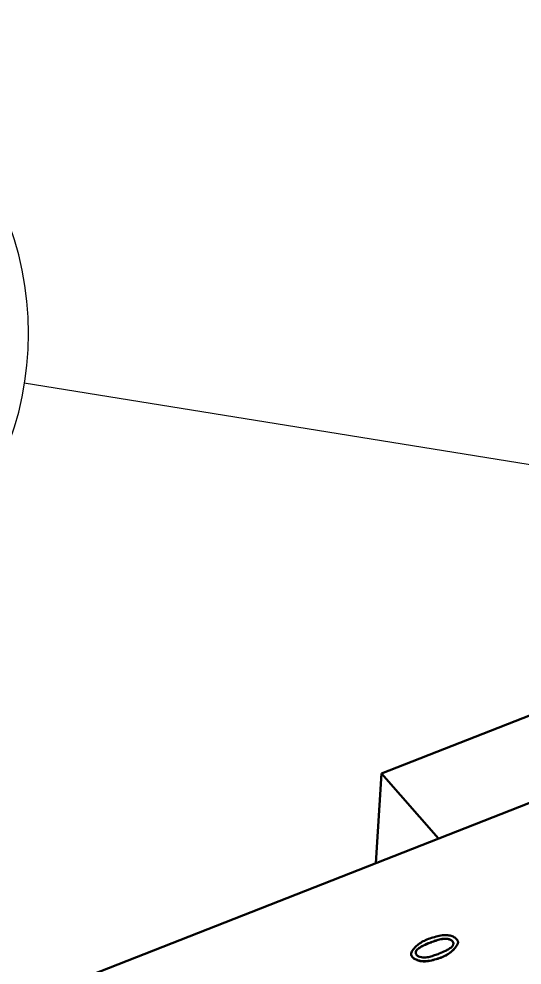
# Model space of a CAD drawing. Header units: millimetres. Extents: x -1259 to 2100, y -2965 to 1485.
# Drawn here: x 444.1 to 486.1, y 337.7 to 416.7 of the extents above; entities that cross this region are included whole.
import ezdxf

# ---------------------------------------------------------------- set-up
doc = ezdxf.new("R2010")
doc.units = ezdxf.units.MM
doc.header["$LTSCALE"] = 5
doc.layers.add('Symbol (ISO)', color=7, linetype='Continuous', lineweight=25)
doc.layers.add('Visible (ISO)', color=7, linetype='Continuous', lineweight=50)

# ---------------------------------------------------------------- blocks, each defined once
blk = doc.blocks.new('Balloon29')
at = {"layer": 'Symbol (ISO)'}
blk.add_line((97.494, 75.875), (88.91, 77.257), dxfattribs=at)
blk.add_arc((83.733, 78.09), 5.25, 270, 90, dxfattribs=at)

msp = doc.modelspace()

# ---------------------------------------------------------------- linework, layer by layer
at = {"layer": 'Visible (ISO)'}
for p, q in [((491.883, 360.594), (474.362, 353.713)), ((392.382, 314.23), (505.713, 358.738)), ((473.888, 346.24), (474.362, 353.713)), ((474.362, 353.713), (479.12, 348.294)), ((480.755, 339.62), (480.754, 339.611)), ((476.839, 338.653), (476.84, 338.663))]:
    msp.add_line(p, q, dxfattribs=at)
for centre, major_axis, ratio, start_param, end_param in [((479.992, 339.593), (0.359, -0.143), 0.745633, 0.561327, 0.963012), ((479.991, 339.584), (0.359, -0.142), 0.745856, 0.559961, 0.961547), ((482.684, 334.849), (-8.097, 0.388), 0.672734, 5.301136, 5.378651), ((482.686, 334.837), (-8.101, 0.389), 0.672734, 5.301136, 5.378611), ((475.118, 343.567), (7.731, -0.736), 0.708354, 5.333633, 5.413872)]:
    msp.add_ellipse(centre, major_axis=major_axis, ratio=ratio, start_param=start_param, end_param=end_param, dxfattribs=at)
for points, knots in [([(476.868, 338.769), (476.925, 338.885), (476.997, 338.997), (477.167, 339.208), (477.265, 339.307), (477.485, 339.491), (477.607, 339.576), (477.871, 339.729), (478.014, 339.797), (478.165, 339.857)], [0, 0, 0, 0, 0.043807, 0.043807, 0.0870851, 0.0870851, 0.1299533, 0.1299533, 0.172765, 0.172765, 0.172765, 0.172765]), ([(478.165, 339.857), (478.328, 339.921), (478.495, 339.979), (478.839, 340.083), (479.015, 340.13), (479.195, 340.17)], [0, 0, 0, 0, 0.04591624, 0.04591624, 0.09190288, 0.09190288, 0.09190288, 0.09190288]), ([(479.21, 339.861), (479.071, 339.823), (478.934, 339.782), (478.666, 339.693), (478.534, 339.645), (478.405, 339.595)], [0, 0, 0, 0, 0.0364797, 0.0364797, 0.07295946, 0.07295946, 0.07295946, 0.07295946]), ([(479.209, 339.852), (479.07, 339.814), (478.934, 339.772), (478.665, 339.684), (478.534, 339.636), (478.405, 339.585)], [0, 0, 0, 0, 0.03647941, 0.03647941, 0.0729589, 0.0729589, 0.0729589, 0.0729589]), ([(479.195, 340.17), (479.28, 340.189), (479.368, 340.204), (479.548, 340.223), (479.639, 340.228), (479.731, 340.228)], [0, 0, 0, 0, 0.02187074, 0.02187074, 0.0439155, 0.0439155, 0.0439155, 0.0439155]), ([(479.641, 339.921), (479.566, 339.916), (479.492, 339.908), (479.348, 339.885), (479.277, 339.87), (479.209, 339.852)], [0, 0, 0, 0, 0.01805894, 0.01805894, 0.03601173, 0.03601173, 0.03601173, 0.03601173]), ([(479.641, 339.93), (479.567, 339.926), (479.493, 339.918), (479.348, 339.895), (479.278, 339.879), (479.21, 339.861)], [0, 0, 0, 0, 0.0180603, 0.0180603, 0.03601367, 0.03601367, 0.03601367, 0.03601367]), ([(480.138, 339.837), (480.063, 339.872), (479.981, 339.897), (479.812, 339.928), (479.726, 339.934), (479.641, 339.93)], [0, 0, 0, 0, 0.02103243, 0.02103243, 0.04155381, 0.04155381, 0.04155381, 0.04155381]), ([(479.731, 340.228), (479.852, 340.228), (479.973, 340.214), (480.206, 340.158), (480.318, 340.117), (480.419, 340.065)], [0, 0, 0, 0, 0.02895113, 0.02895113, 0.05859624, 0.05859624, 0.05859624, 0.05859624]), ([(480.284, 339.722), (480.265, 339.743), (480.243, 339.763), (480.194, 339.799), (480.167, 339.815), (480.137, 339.828)], [0, 0, 0, 0, 0.00840544, 0.00840544, 0.01674027, 0.01674027, 0.01674027, 0.01674027]), ([(480.284, 339.731), (480.266, 339.752), (480.244, 339.772), (480.194, 339.808), (480.167, 339.824), (480.138, 339.837)], [0, 0, 0, 0, 0.00840975, 0.00840975, 0.01674845, 0.01674845, 0.01674845, 0.01674845]), ([(480.347, 339.416), (480.36, 339.448), (480.367, 339.481), (480.369, 339.547), (480.363, 339.581), (480.352, 339.615)], [0, 0, 0, 0, 0.01135824, 0.01135824, 0.0229261, 0.0229261, 0.0229261, 0.0229261]), ([(480.419, 340.065), (480.467, 340.039), (480.512, 340.011), (480.593, 339.948), (480.629, 339.914), (480.661, 339.878)], [0, 0, 0, 0, 0.0142434, 0.0142434, 0.02857688, 0.02857688, 0.02857688, 0.02857688]), ([(480.661, 339.878), (480.685, 339.85), (480.704, 339.821), (480.735, 339.761), (480.745, 339.73), (480.757, 339.668), (480.758, 339.637), (480.75, 339.576), (480.741, 339.546), (480.727, 339.518)], [0, 0, 0, 0, 0.01084531, 0.01084531, 0.02160922, 0.02160922, 0.03223192, 0.03223192, 0.04267677, 0.04267677, 0.04267677, 0.04267677]), ([(477.246, 338.873), (477.234, 338.843), (477.227, 338.812), (477.226, 338.747), (477.231, 338.714), (477.241, 338.682)], [0, 0, 0, 0, 0.01121573, 0.01121573, 0.02263574, 0.02263574, 0.02263574, 0.02263574]), ([(477.328, 338.998), (477.31, 338.979), (477.294, 338.959), (477.267, 338.917), (477.255, 338.896), (477.246, 338.873)], [0, 0, 0, 0, 0.00814539, 0.00814539, 0.01637582, 0.01637582, 0.01637582, 0.01637582]), ([(477.328, 338.989), (477.31, 338.97), (477.294, 338.95), (477.266, 338.908), (477.255, 338.887), (477.246, 338.864)], [0, 0, 0, 0, 0.00814431, 0.00814431, 0.0163731, 0.0163731, 0.0163731, 0.0163731]), ([(477.584, 339.206), (477.536, 339.175), (477.49, 339.142), (477.404, 339.073), (477.365, 339.036), (477.328, 338.998)], [0, 0, 0, 0, 0.01633595, 0.01633595, 0.03276173, 0.03276173, 0.03276173, 0.03276173]), ([(477.584, 339.197), (477.535, 339.166), (477.489, 339.133), (477.404, 339.064), (477.364, 339.027), (477.328, 338.989)], [0, 0, 0, 0, 0.01633527, 0.01633527, 0.03275973, 0.03275973, 0.03275973, 0.03275973]), ([(477.885, 339.371), (477.832, 339.346), (477.78, 339.32), (477.68, 339.265), (477.631, 339.236), (477.584, 339.206)], [0, 0, 0, 0, 0.01585173, 0.01585173, 0.03170337, 0.03170337, 0.03170337, 0.03170337]), ([(477.885, 339.362), (477.832, 339.337), (477.78, 339.311), (477.679, 339.256), (477.631, 339.227), (477.584, 339.197)], [0, 0, 0, 0, 0.01585153, 0.01585153, 0.03170296, 0.03170296, 0.03170296, 0.03170296]), ([(480.727, 339.518), (480.67, 339.398), (480.598, 339.283), (480.428, 339.064), (480.33, 338.961), (480.111, 338.77), (479.989, 338.682), (479.725, 338.525), (479.582, 338.456), (479.431, 338.396)], [0, 0, 0, 0, 0.0436851, 0.0436851, 0.0868429, 0.0868429, 0.129592, 0.129592, 0.1722832, 0.1722832, 0.1722832, 0.1722832]), ([(479.709, 338.908), (479.761, 338.933), (479.813, 338.96), (479.913, 339.016), (479.961, 339.045), (480.008, 339.075)], [0, 0, 0, 0, 0.01574971, 0.01574971, 0.03149932, 0.03149932, 0.03149932, 0.03149932]), ([(480.008, 339.075), (480.056, 339.107), (480.102, 339.14), (480.188, 339.212), (480.228, 339.249), (480.264, 339.289)], [0, 0, 0, 0, 0.01636565, 0.01636565, 0.03281947, 0.03281947, 0.03281947, 0.03281947]), ([(480.264, 339.289), (480.282, 339.308), (480.298, 339.328), (480.326, 339.371), (480.338, 339.394), (480.347, 339.416)], [0, 0, 0, 0, 0.00816866, 0.00816866, 0.016422, 0.016422, 0.016422, 0.016422]), ([(476.935, 338.415), (476.911, 338.442), (476.892, 338.471), (476.861, 338.531), (476.85, 338.561), (476.839, 338.622), (476.838, 338.653), (476.846, 338.712), (476.855, 338.741), (476.868, 338.769)], [0, 0, 0, 0, 0.01087225, 0.01087225, 0.02166283, 0.02166283, 0.03231179, 0.03231179, 0.04278236, 0.04278236, 0.04278236, 0.04278236]), ([(476.934, 338.406), (476.887, 338.461), (476.855, 338.522), (476.844, 338.583), (476.839, 338.607), (476.838, 338.63), (476.839, 338.653)], [-1.5707963, -1.5707963, -1.5707963, -1.5707963, -1.113424, -1.113424, -1.113424, -0.9366006, -0.9366006, -0.9366006, -0.9366006]), ([(477.175, 338.227), (477.127, 338.252), (477.083, 338.282), (477.002, 338.345), (476.966, 338.379), (476.935, 338.415)], [0, 0, 0, 0, 0.014091, 0.014091, 0.02827231, 0.02827231, 0.02827231, 0.02827231]), ([(477.863, 338.035), (477.744, 338.038), (477.623, 338.056), (477.506, 338.087), (477.389, 338.118), (477.276, 338.162), (477.174, 338.218)], [-2.6561201, -2.6561201, -2.6561201, -2.6561201, -2.3272292, -2.3272292, -2.3272292, -1.9983383, -1.9983383, -1.9983383, -1.9983383]), ([(477.864, 338.044), (477.744, 338.047), (477.622, 338.065), (477.388, 338.127), (477.276, 338.172), (477.175, 338.227)], [0, 0, 0, 0, 0.02907119, 0.02907119, 0.05883924, 0.05883924, 0.05883924, 0.05883924]), ([(477.241, 338.682), (477.249, 338.661), (477.258, 338.64), (477.282, 338.599), (477.296, 338.579), (477.313, 338.56)], [0, 0, 0, 0, 0.00749917, 0.00749917, 0.01503178, 0.01503178, 0.01503178, 0.01503178]), ([(477.313, 338.56), (477.331, 338.539), (477.353, 338.519), (477.402, 338.483), (477.43, 338.467), (477.459, 338.454)], [0, 0, 0, 0, 0.00835341, 0.00835341, 0.01663391, 0.01663391, 0.01663391, 0.01663391]), ([(478.401, 338.082), (478.315, 338.064), (478.227, 338.051), (478.047, 338.035), (477.955, 338.032), (477.863, 338.035)], [0, 0, 0, 0, 0.02195783, 0.02195783, 0.04408733, 0.04408733, 0.04408733, 0.04408733]), ([(478.402, 338.091), (478.316, 338.073), (478.228, 338.06), (478.048, 338.044), (477.956, 338.041), (477.864, 338.044)], [0, 0, 0, 0, 0.02195878, 0.02195878, 0.04409052, 0.04409052, 0.04409052, 0.04409052]), ([(477.96, 338.356), (478.035, 338.36), (478.109, 338.367), (478.255, 338.389), (478.326, 338.404), (478.395, 338.423)], [0, 0, 0, 0, 0.0182188, 0.0182188, 0.03633571, 0.03633571, 0.03633571, 0.03633571]), ([(478.395, 338.423), (478.532, 338.46), (478.668, 338.5), (478.935, 338.588), (479.065, 338.635), (479.194, 338.685)], [0, 0, 0, 0, 0.0362469, 0.0362469, 0.07249386, 0.07249386, 0.07249386, 0.07249386]), ([(479.431, 338.396), (479.269, 338.333), (479.101, 338.275), (478.758, 338.173), (478.581, 338.129), (478.402, 338.091)], [0, 0, 0, 0, 0.04594796, 0.04594796, 0.09196619, 0.09196619, 0.09196619, 0.09196619])]:
    msp.add_open_spline(points, degree=3, knots=knots, dxfattribs=at)
for points in [[(480.137, 339.828), (479.986, 339.897), (479.808, 339.93), (479.641, 339.921)], [(480.367, 339.494), (480.369, 339.531), (480.364, 339.568), (480.352, 339.606)], [(480.754, 339.611), (480.752, 339.576), (480.742, 339.541), (480.727, 339.509)], [(477.246, 338.864), (477.235, 338.839), (477.229, 338.812), (477.227, 338.785)], [(480.727, 339.509), (480.611, 339.269), (480.267, 338.825), (479.731, 338.506), (479.43, 338.388)], [(477.174, 338.218), (477.079, 338.269), (476.997, 338.334), (476.934, 338.406)], [(477.459, 338.454), (477.612, 338.383), (477.792, 338.347), (477.96, 338.356)], [(479.43, 338.388), (479.106, 338.26), (478.76, 338.158), (478.401, 338.082)]]:
    msp.add_open_spline(points, degree=3, dxfattribs=at)

# ---------------------------------------------------------------- block references
at = {"layer": 'Symbol (ISO)', "xscale": 5, "yscale": 5, "zscale": 5}
msp.add_blockref('Balloon29', (0, 0), dxfattribs=at)

doc.saveas('drawing.dxf')
